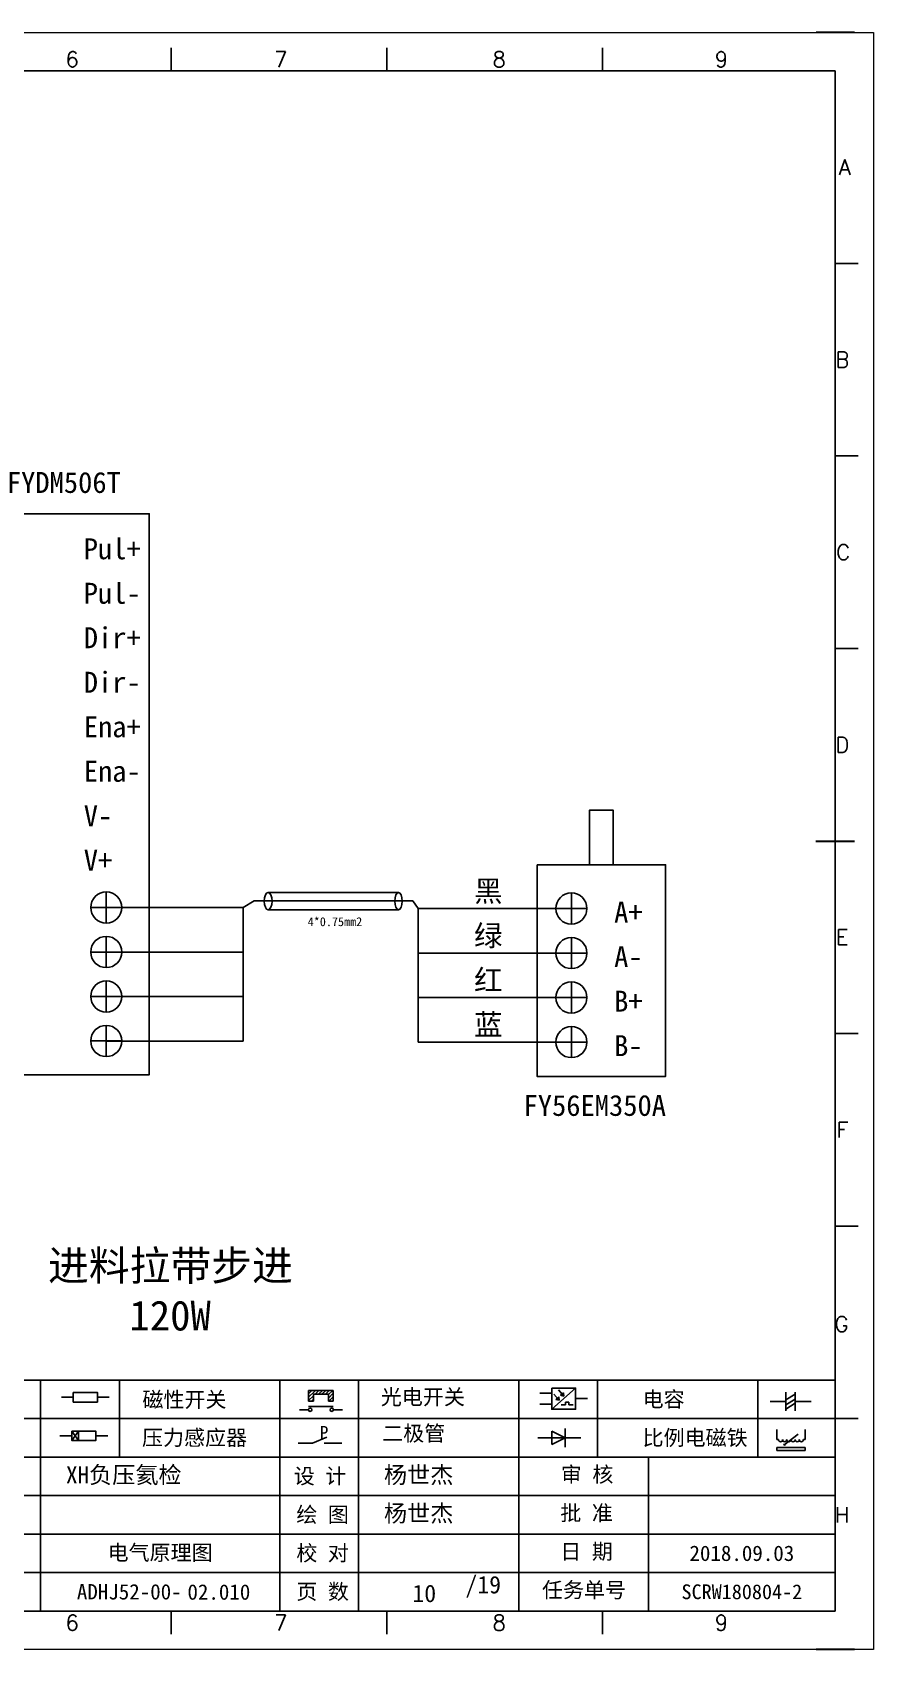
# Model space of a CAD drawing. Header units: millimetres. Extents: x 17734 to 28845, y 9358 to 11073.
# Drawn here: x 22783.9 to 22904.3, y 9752 to 9983.5 of the extents above; entities that cross this region are included whole.
import ezdxf
from ezdxf.enums import TextEntityAlignment as Align

# ---------------------------------------------------------------- set-up
doc = ezdxf.new("R2010")
doc.units = ezdxf.units.MM
doc.layers.add('AE_BOR', color=1, linetype='Continuous')
doc.styles.get("Standard").update_dxf_attribs({"font": ''})
doc.styles.add('WD', font='romans.shx', dxfattribs={"bigfont": 'gbcbig.shx'})
doc.styles.add('汉字', font='')
doc.styles.get('Standard').set_extended_font_data('SimSun')
doc.styles.get('汉字').set_extended_font_data('新宋体')

# ---------------------------------------------------------------- blocks, each defined once
blk = doc.blocks.new('磁性开关')
at = {"linetype": 'ByBlock'}
h = blk.add_hatch(dxfattribs=at)
h.set_pattern_fill('ANSI31', color=256, scale=0.1, style=0)
h.paths.add_polyline_path([(-1910.88, -776.69), (-1910.88, -775.29), (-1907.69, -775.29), (-1907.69, -776.69), (-1908.31, -776.69), (-1908.31, -775.79), (-1910.25, -775.79), (-1910.25, -776.69)])
for p, q in [((-1910.88, -776.69), (-1910.88, -775.29)), ((-1910.88, -775.29), (-1907.69, -775.29)), ((-1910.88, -776.69), (-1910.25, -776.69)), ((-1910.25, -776.69), (-1910.25, -775.79)), ((-1910.25, -775.79), (-1908.31, -775.79)), ((-1908.31, -776.69), (-1908.31, -775.79)), ((-1908.31, -776.69), (-1907.69, -776.69)), ((-1907.69, -775.29), (-1907.69, -776.69)), ((-1910.91, -777.81), (-1912.09, -777.81)), ((-1910.88, -777.39), (-1907.69, -777.39)), ((-1907.66, -777.81), (-1906.48, -777.81))]:
    blk.add_line(p, q, dxfattribs=at)
for centre in [(-1910.68, -777.81), (-1907.88, -777.81)]:
    blk.add_circle(centre, 0.225, dxfattribs=at)
blk = doc.blocks.new('光电开关')
at = {"linetype": 'ByBlock'}
h = blk.add_hatch(dxfattribs=at)
h.set_pattern_fill('ANSI31', color=256, scale=0.01, style=0)
h.set_pattern_definition([(45, (0.172267, 0), (-0.0224506403, 0.0224506403), [])])
h.paths.add_polyline_path([(-1882.44, -776.34), (-1882.5, -775.91), (-1882.68, -776.07)])
h.paths.add_polyline_path([(-1882.86, -776.23), (-1882.44, -776.34), (-1882.68, -776.07)])
h.paths.add_polyline_path([(-1883.05, -776.88), (-1883.11, -776.45), (-1883.29, -776.61)])
h.paths.add_polyline_path([(-1883.47, -776.77), (-1883.05, -776.88), (-1883.29, -776.61)])
for p, q in [((-1884.01, -775.96), (-1885.56, -775.96)), ((-1880.91, -775.3), (-1884.01, -778.05)), ((-1883.75, -776.09), (-1883.05, -776.88)), ((-1883.11, -776.45), (-1883.47, -776.77)), ((-1883.05, -776.88), (-1883.47, -776.77)), ((-1883.14, -775.55), (-1882.44, -776.34)), ((-1883.05, -776.88), (-1883.11, -776.45)), ((-1882.5, -775.91), (-1882.86, -776.23)), ((-1882.44, -776.34), (-1882.86, -776.23)), ((-1882.44, -776.34), (-1882.5, -775.91)), ((-1879.37, -776.67), (-1880.91, -776.67)), ((-1884.01, -777.39), (-1885.56, -777.39)), ((-1882.78, -777.47), (-1882.23, -777.47)), ((-1882.23, -777.47), (-1882.23, -777.14)), ((-1882.23, -777.14), (-1881.78, -777.14)), ((-1881.78, -777.47), (-1881.78, -777.14)), ((-1881.23, -777.47), (-1881.78, -777.47))]:
    blk.add_line(p, q, dxfattribs=at)
blk.add_lwpolyline([(-1884.01, -775.3), (-1880.91, -775.3), (-1880.91, -778.05), (-1884.01, -778.05)], close=True, dxfattribs=at)
blk = doc.blocks.new('电磁阀线圈')
at = {"linetype": 'ByBlock'}
for p, q in [((-1854.61, -796.54), (-1856.17, -796.54)), ((-1854.61, -795.92), (-1853.75, -797.16)), ((-1853.75, -795.92), (-1854.61, -797.16)), ((-1853.75, -795.92), (-1853.75, -797.16)), ((-1851.53, -796.54), (-1849.97, -796.54))]:
    blk.add_line(p, q, dxfattribs=at)
blk.add_lwpolyline([(-1854.61, -795.92), (-1851.53, -795.92), (-1851.53, -797.16), (-1854.61, -797.16)], close=True, dxfattribs=at)
blk = doc.blocks.new('压力感应器')
at = {"linetype": 'ByBlock'}
for p, q in [((-1815.59, -777.73), (-1813.71, -776.93)), ((-1817.44, -777.73), (-1815.59, -777.73)), ((-1811.78, -777.73), (-1814.05, -777.73))]:
    blk.add_line(p, q, dxfattribs=at)
at = {"linetype": 'ByBlock', "insert": (-1814.65, -775.48), "char_height": 1.68, "width": 1.2242, "attachment_point": 1}
blk.add_mtext('{\\fNSimSun|b0|i0|c134|p49;P}', dxfattribs=at)
blk = doc.blocks.new('二极管')
at = {"linetype": 'ByBlock'}
for p, q in [((-1787.52, -776.77), (-1781.92, -776.77)), ((-1783.97, -776.77), (-1785.69, -775.9)), ((-1785.69, -775.9), (-1785.69, -777.65)), ((-1783.97, -776.77), (-1785.69, -777.65)), ((-1783.97, -777.99), (-1783.97, -775.56))]:
    blk.add_line(p, q, dxfattribs=at)
blk = doc.blocks.new('电容')
at = {"linetype": 'ByBlock'}
for p, q in [((-1756.08, -782.99), (-1756.08, -780.56)), ((-1754.86, -780.79), (-1756.08, -781.55)), ((-1754.86, -782.99), (-1754.86, -780.56)), ((-1756.08, -781.77), (-1758.13, -781.77)), ((-1754.86, -781.44), (-1756.08, -782.2)), ((-1754.86, -781.99), (-1756.08, -782.75)), ((-1754.86, -781.77), (-1752.81, -781.77))]:
    blk.add_line(p, q, dxfattribs=at)
blk = doc.blocks.new('比例电磁阀')
at = {"linetype": 'ByBlock'}
for p, q in [((-1757.26, -775.38), (-1757.26, -776.71)), ((-1757.26, -776.71), (-1757.05, -776.71)), ((-1754.5, -775.98), (-1756.35, -777.44)), ((-1753.58, -776.71), (-1753.8, -776.71)), ((-1753.58, -775.38), (-1753.58, -776.71)), ((-1753.6, -777.73), (-1757.25, -777.73)), ((-1757.25, -778.13), (-1757.25, -777.73)), ((-1753.6, -778.13), (-1757.25, -778.13)), ((-1756.35, -777.44), (-1756.25, -777.25)), ((-1756.35, -777.44), (-1756.15, -777.38)), ((-1756.15, -777.38), (-1756.25, -777.25)), ((-1753.6, -777.73), (-1753.6, -778.13))]:
    blk.add_line(p, q, dxfattribs=at)
for centre in [(-1756.78, -776.71), (-1756.24, -776.71), (-1755.7, -776.71), (-1755.15, -776.71), (-1754.61, -776.71), (-1754.07, -776.71)]:
    blk.add_arc(centre, 0.271, 180, 0, dxfattribs=at)
blk = doc.blocks.new('电阻')
at = {"linetype": 'ByBlock'}
for p, q in [((-3.09, 0), (-1.57, 0)), ((1.57, 0), (3.09, 0))]:
    blk.add_line(p, q, dxfattribs=at)
blk.add_lwpolyline([(-1.57, 0.63), (1.57, 0.63), (1.57, -0.63), (-1.57, -0.63)], close=True, dxfattribs=at)
blk = doc.blocks.new('电控横A4')
for p, q in [((292, -5), (5, -5)), ((292, -205), (292, -5)), ((10.03, -205), (289.53, -205)), ((130.8, -205), (190.75, -205)), ((190.75, -205), (259.54, -205))]:
    blk.add_line(p, q)
at = {"linetype": 'ByBlock'}
for p, q in [((292, -175), (5, -175)), ((292, -180), (5, -180)), ((292, -185), (5, -185)), ((292, -190), (5, -190)), ((292, -195), (5, -195)), ((292, -200), (168.03, -200))]:
    blk.add_line(p, q, dxfattribs=at)
at = {"color": 0, "lineweight": -2}
for p, q in [((188.84, -175), (188.84, -185)), ((199.08, -175), (199.08, -185)), ((219.89, -175), (219.89, -185)), ((230.12, -175), (230.12, -185)), ((250.93, -175), (250.93, -185)), ((261.17, -175), (261.17, -185)), ((281.98, -175), (281.98, -185)), ((188.84, -185), (188.84, -204.92)), ((219.89, -185), (219.89, -205)), ((230.12, -185), (230.12, -205)), ((250.93, -185), (250.93, -205)), ((267.79, -185), (267.79, -205))]:
    blk.add_line(p, q, dxfattribs=at)
at = {"color": 0, "ltscale": 2}
for p, q in [((292, -205), (292, -183.55)), ((259.54, -205), (289.53, -205)), ((259.54, -205), (292, -205))]:
    blk.add_line(p, q, dxfattribs=at)
at = {"layer": 'AE_BOR', "color": 1, "lineweight": 15}
for p, q in [((0, 0), (297, 0)), ((297, 0), (297, -210)), ((297, -210), (0, -210))]:
    blk.add_line(p, q, dxfattribs=at)
at = {"layer": 'AE_BOR'}
for p, q in [((205.78, -5), (205.78, -2)), ((233.78, -5), (233.78, -2)), ((261.78, -5), (261.78, -2)), ((292, -30), (295, -30)), ((292, -55), (295, -55)), ((292, -80), (295, -80)), ((292, -130), (295, -130)), ((292, -155), (295, -155)), ((292, -180), (295, -180)), ((205.78, -205), (205.78, -208)), ((233.78, -205), (233.78, -208)), ((261.78, -205), (261.78, -208))]:
    blk.add_line(p, q, dxfattribs=at)
at = {"layer": 'AE_BOR', "lineweight": 30}
for p, q in [((294.53, 0), (289.53, 0)), ((294.53, -210), (289.53, -210))]:
    blk.add_line(p, q, dxfattribs=at)
at = {"layer": 'AE_BOR', "color": 2, "lineweight": 30}
blk.add_line((289.5, -105), (294.5, -105), dxfattribs=at)
at = {"linetype": 'ByBlock'}
for name, p in [('磁性开关', (2134.53, 598.96)), ('光电开关', (2139.22, 599.27)), ('电容', (2041.69, 603.98)), ('电磁阀线圈', (2047.53, 614.3)), ('压力感应器', (2039.72, 594.52)), ('二极管', (2040.91, 594.27)), ('比例电磁阀', (2041.69, 593.98))]:
    blk.add_blockref(name, p, dxfattribs=at)
blk.add_blockref('电阻', (194.66, -177.22))
at = {"char_height": 2, "attachment_point": 1, "style": '汉字'}
for s, insert in [('{\\fKaiTi_GB2312|b0|i0|c134|p49;磁性开关}', (202.07, -176.53)), ('{\\fKaiTi_GB2312|b0|i0|c134|p49;光电开关}', (233.02, -176.19)), ('{\\fKaiTi_GB2312|b0|i0|c134|p49;电容}', (267, -176.48)), ('{\\fKaiTi_GB2312|b0|i0|c134|p49;压力感应器}', (202.02, -181.47)), ('{\\fKaiTi_GB2312|b0|i0|c134|p49;二极管}', (233.2, -180.91)), ('{\\fKaiTi_GB2312|b0|i0|c134|p49;比例电磁铁}', (267, -181.48)), ('{\\fKaiTi_GB2312|b0|i0|c134|p0;设 计}', (221.72, -186.46)), ('{\\fKaiTi_GB2312|b0|i0|c134|p0;审 核}', (256.39, -186.25)), ('{\\fKaiTi_GB2312|b0|i0|c134|p0;批 准}', (256.32, -191.25)), ('{\\fKaiTi_GB2312|b0|i0|c134|p0;绘 图}', (222.05, -191.46)), ('{\\fKaiTi_GB2312|b0|i0|c134|p0;校 对}', (222.05, -196.46)), ('{\\fKaiTi_GB2312|b0|i0|c134|p0;日 期}', (256.32, -196.25)), ('{\\fKaiTi_GB2312|b0|i0|c134|p0;页 数}', (222.05, -201.46)), ('{\\fKaiTi_GB2312|b0|i0|c134|p0;任务单号}', (253.94, -201.25))]:
    blk.add_mtext(s, dxfattribs=dict(at, insert=insert))
for s, insert, char_height, width, attachment_point in [('{\\fKaiTi_GB2312|b0|i0|c134|p49;XH负压氦检}', (192.15, -186.2), 2.2, 26.5767, 1), ('{\\fKaiTi_GB2312|b0|i0|c134|p49;杨世杰}', (233.43, -186.2), 2.2, 15.3175, 1), ('{\\fKaiTi_GB2312|b0|i0|c134|p49;杨世杰}', (233.43, -191.2), 2.2, 15.3175, 1), ('{\\fKaiTi_GB2312|b0|i0|c134|p49;2018.09.03}', (279.89, -197.5), 2, 24.2172, 5), ('{\\fKaiTi_GB2312|b0|i0|c134|p49;SCRW180804-2}', (279.89, -202.5), 1.92, 24.2172, 5)]:
    blk.add_mtext(s, dxfattribs=dict(insert=insert, char_height=char_height, width=width, attachment_point=attachment_point))
at = {"color": 0, "lineweight": -2, "insert": (200.36, -202.5), "char_height": 2, "width": 31.0482, "attachment_point": 5}
blk.add_mtext('{\\C256;ADHJ52-00-}', dxfattribs=at)
at = {"color": 0, "linetype": 'ByBlock', "lineweight": -2, "insert": (242.64, -201.84), "char_height": 4.2689, "width": 20.8102, "attachment_point": 5}
blk.add_mtext('  {\\H0.53119x; /19}', dxfattribs=at)
at = {"layer": 'AE_BOR', "style": 'WD'}
for s, p in [('6', (192.94, -4.5)), ('7', (220.04, -4.5)), ('8', (248.37, -4.5)), ('9', (277.23, -4.5)), ('6', (192.94, -207.5)), ('7', (220.04, -207.5)), ('8', (248.37, -207.5)), ('9', (277.23, -207.5))]:
    blk.add_text(s, height=2, dxfattribs=at).set_placement(p, align=Align.CENTER)
for s, p in [('A', (294.03, -17.5)), ('B', (293.84, -42.5)), ('C', (293.93, -67.5)), ('D', (293.84, -92.5)), ('E', (293.74, -117.5)), ('F', (293.74, -142.5)), ('F', (293.74, -142.5)), ('G', (293.74, -167.72)), ('H', (293.84, -192.5))]:
    blk.add_text(s, height=2, dxfattribs=at).set_placement(p, align=Align.MIDDLE_RIGHT)
blk = doc.blocks.new('端子')
at = {"color": 0, "linetype": 'ByBlock', "lineweight": -2}
for p, q in [((7469.46, -2062.51), (7469.46, -2072.51)), ((7464.46, -2067.51), (7474.46, -2067.51))]:
    blk.add_line(p, q, dxfattribs=at)
blk.add_circle((7469.46, -2067.51), 5, dxfattribs=at)

msp = doc.modelspace()

# ---------------------------------------------------------------- linework, layer by layer
at = {"color": 0, "linetype": 'ByBlock', "lineweight": -2}
for p, q in [((22814.025, 9858.191), (22815.62, 9859.138)), ((22815.62, 9859.138), (22838.312, 9859.138)), ((22839.074, 9858.04), (22838.312, 9859.138)), ((22794.435, 9858.191), (22814.025, 9858.191)), ((22814.025, 9839.081), (22814.025, 9858.191)), ((22861.004, 9858.04), (22839.074, 9858.04)), ((22839.074, 9838.93), (22839.074, 9858.04)), ((22794.435, 9851.821), (22814.025, 9851.821)), ((22861.004, 9851.67), (22839.074, 9851.67)), ((22794.435, 9845.451), (22814.025, 9845.451)), ((22861.004, 9845.3), (22839.074, 9845.3)), ((22794.435, 9839.081), (22814.025, 9839.081)), ((22861.004, 9838.93), (22839.074, 9838.93))]:
    msp.add_line(p, q, dxfattribs=at)
for points in [[(22773.883, 9914.568), (22800.584, 9914.568), (22800.584, 9834.261), (22773.883, 9834.261)], [(22866.987, 9864.305), (22863.614, 9864.305), (22863.614, 9872.133), (22866.987, 9872.133)], [(22856.103, 9864.305), (22874.499, 9864.305), (22874.499, 9834.006), (22856.103, 9834.006)]]:
    msp.add_lwpolyline(points, close=True, dxfattribs=at)
for points in [[(22817.607, 9860.359), (22836.258, 9860.359)], [(22836.258, 9857.865), (22836.258, 9857.865), (22817.607, 9857.865)]]:
    msp.add_lwpolyline(points, dxfattribs=at)
for centre, ratio in [((22817.607, 9859.112), 0.4468085), ((22836.258, 9859.112), 0.4255319)]:
    msp.add_ellipse(centre, major_axis=(0, 1.247), ratio=ratio, dxfattribs=at)

# ---------------------------------------------------------------- block references
at = {"xscale": 1.1025, "yscale": 1.1025, "zscale": 1.1025}
msp.add_blockref('电控横A4', (22576.831, 9983.476), dxfattribs=at)
at = {"color": 0, "linetype": 'ByBlock', "lineweight": -2, "xscale": 0.4459000000000001, "yscale": 0.4459000000000001, "zscale": 0.4459000000000001}
for p in [(19463.805, 10780.096), (19530.374, 10779.945), (19463.805, 10773.726), (19530.374, 10773.575), (19463.805, 10767.356), (19530.374, 10767.205), (19463.805, 10760.986), (19530.374, 10760.835)]:
    msp.add_blockref('端子', p, dxfattribs=at)

# ---------------------------------------------------------------- texts
at = {"color": 0, "linetype": 'ByBlock', "lineweight": -2}
for s, insert, char_height, width, attachment_point in [('FYDM506T', (22780.209, 9920.539), 2.998, 43.43845, 1), ('Pul+', (22791.214, 9911.047), 2.998, 10.6291, 1), ('Pul-', (22791.214, 9904.677), 2.998, 10.6291, 1), ('Dir+', (22791.214, 9898.307), 2.998, 10.6291, 1), ('{\\fSimSun|b0|i0|c134|p2;Dir-}', (22791.214, 9891.937), 2.998, 10.6291, 1), ('Ena+', (22791.214, 9885.567), 2.998, 10.6291, 1), ('Ena-', (22791.214, 9879.197), 2.998, 10.6291, 1), ('V-', (22791.214, 9872.827), 2.998, 10.6291, 1), ('V+', (22791.214, 9866.457), 2.998, 10.6291, 1), ('黑', (22847.076, 9862.039), 2.998, 10.6291, 1), ('A+', (22867.129, 9859.024), 2.998, 10.6291, 1), ('绿', (22847.076, 9855.669), 2.998, 10.6291, 1), ('A-', (22867.129, 9852.654), 2.998, 10.6291, 1), ('红', (22847.076, 9849.299), 2.998, 10.6291, 1), ('B+', (22867.129, 9846.284), 2.998, 10.6291, 1), ('蓝', (22847.076, 9842.929), 2.998, 10.6291, 1), ('B-', (22867.129, 9839.914), 2.998, 10.6291, 1), ('FY56EM350A', (22854.158, 9831.361), 2.998, 43.43845, 1), ('10', (22839.954, 9759.983), 2.5, 5.1278, 5)]:
    msp.add_mtext(s, dxfattribs=dict(at, insert=insert, char_height=char_height, width=width, attachment_point=attachment_point))
at = {"linetype": 'ByBlock', "lineweight": 0, "attachment_point": 1}
for s, insert, char_height in [('4*0.75mm2', (22823.269, 9856.796), 1.274), ('进料拉带步进\\P    120W', (22786.096, 9809.065), 4.2829)]:
    msp.add_mtext(s, dxfattribs=dict(at, insert=insert, char_height=char_height))
at = {"color": 0, "lineweight": -2, "char_height": 2.205}
for s, insert, width, attachment_point in [('电气原理图', (22802.139, 9765.732), 34.2306, 5), ('02.010', (22806.054, 9761.306), 5.72397, 1)]:
    msp.add_mtext(s, dxfattribs=dict(at, insert=insert, width=width, attachment_point=attachment_point))

doc.saveas('drawing.dxf')
